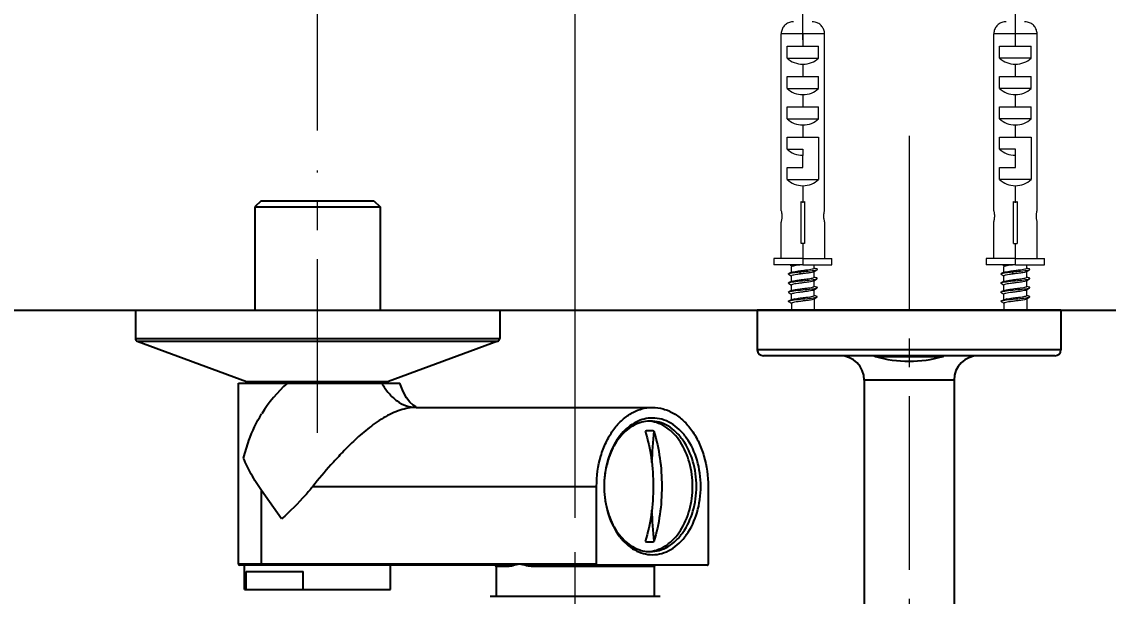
# Model space of a CAD drawing. Extents: x 0 to 3160, y 0 to 2315.
# Drawn here: x 784.8 to 963.7, y 2047.9 to 2142.5 of the extents above; entities that cross this region are included whole.
import ezdxf

# ---------------------------------------------------------------- set-up
doc = ezdxf.new("R2010")
doc.units = 0
doc.header["$LTSCALE"] = 3
doc.header["$MEASUREMENT"] = 0
doc.header["$PDMODE"] = 3
doc.header["$PDSIZE"] = -10
doc.linetypes.add('CENTER2', pattern=[28.575, 19.05, -3.175, 3.175, -3.175])
doc.layers.get('0').update_dxf_attribs({"linetype": 'CONTINUOUS'})
doc.layers.get('DEFPOINTS').update_dxf_attribs({"linetype": 'CONTINUOUS'})
doc.layers.add('1', color=7, linetype='CONTINUOUS', true_color=0xffffff)
doc.layers.add('Cneter', color=1, linetype='CENTER2', lineweight=13)
doc.layers.add('DEF_LAYER_ASSEM_MEMBER', color=7, linetype='CONTINUOUS')
doc.layers.add('MEMBER', color=7, linetype='CONTINUOUS')
doc.styles.add('Daelim Dimension', font='')
doc.styles.get('Daelim Dimension').set_extended_font_data('나눔고딕')
doc.dimstyles.new('DEFAULT', dxfattribs={"dimscale": 2, "dimtxt": 2, "dimasz": 2, "dimexe": 0, "dimexo": 2, "dimgap": 1, "dimtad": 1, "dimdec": 1, "dimzin": 9, "dimdsep": 46, "dimtxsty": 'Daelim Dimension', "dimcen": 0.5, "dimclrd": 252, "dimclre": 252, "dimclrt": 3, "dimadec": 1, "dimazin": 0, "dimtfac": 1, "dimtdec": 1, "dimtix": 1, "dimtmove": 0, "dimatfit": 3, "dimfxl": 1, "dimtolj": 1, "dimtzin": 1, "dimlwd": 9, "dimlwe": 9, "dimarcsym": 0})

# ---------------------------------------------------------------- blocks, each defined once
blk = doc.blocks.new('*D4')
at = {"color": 5, "lineweight": 9, "ltscale": 0.5, "transparency": 16777216}
for p, q in [((875.9, 2060.82), (875.9, 2185.75)), ((985.9, 2061.82), (985.9, 2185.75)), ((883.9, 2183.75), (977.9, 2183.75))]:
    blk.add_line(p, q, dxfattribs=at)
at = {"color": 5, "ltscale": 0.5, "transparency": 16777216}
for points in [[(883.9, 2185.08), (883.9, 2182.41), (875.9, 2183.75)], [(977.9, 2185.08), (977.9, 2182.41), (985.9, 2183.75)]]:
    blk.add_solid(points, dxfattribs=at)
at = {"layer": 'DEFPOINTS', "color": 0, "ltscale": 0.5, "transparency": 16777216}
for p in [(985.9, 2183.75), (985.9, 2057.82), (875.9, 2056.82)]:
    blk.add_point(p, dxfattribs=at)
at = {"color": 7, "ltscale": 0.5, "transparency": 16777216, "insert": (930.9, 2207.38), "char_height": 20, "attachment_point": 2, "style": 'Daelim Dimension'}
blk.add_mtext('\\A1;110', dxfattribs=at)
blk = doc.blocks.new('*D5')
at = {"color": 5, "lineweight": 9, "ltscale": 0.5, "transparency": 16777216}
for p, q in [((833.48, 2124.6), (833.48, 2221.25)), ((1028.33, 2124.6), (1028.33, 2221.25)), ((841.48, 2219.25), (1020.33, 2219.25))]:
    blk.add_line(p, q, dxfattribs=at)
at = {"color": 5, "ltscale": 0.5, "transparency": 16777216}
for points in [[(841.48, 2220.58), (841.48, 2217.92), (833.48, 2219.25)], [(1020.33, 2220.58), (1020.33, 2217.92), (1028.33, 2219.25)]]:
    blk.add_solid(points, dxfattribs=at)
at = {"layer": 'DEFPOINTS', "color": 0, "ltscale": 0.5, "transparency": 16777216}
for p in [(1028.33, 2219.25), (833.48, 2120.6), (1028.33, 2120.6)]:
    blk.add_point(p, dxfattribs=at)
at = {"color": 7, "ltscale": 0.5, "transparency": 16777216, "insert": (930.9, 2243.02), "char_height": 20, "attachment_point": 2, "style": 'Daelim Dimension'}
blk.add_mtext('\\A1;150~220', dxfattribs=at)
blk = doc.blocks.new('*D8')
at = {"color": 5, "lineweight": 9, "ltscale": 0.5, "transparency": 16777216}
for p, q in [((913.4, 2139.52), (913.4, 2152.09)), ((948.4, 2139.52), (948.4, 2152.09)), ((940.4, 2150.09), (921.4, 2150.09))]:
    blk.add_line(p, q, dxfattribs=at)
at = {"color": 5, "ltscale": 0.5, "transparency": 16777216}
for points in [[(921.4, 2151.42), (921.4, 2148.75), (913.4, 2150.09)], [(940.4, 2151.42), (940.4, 2148.75), (948.4, 2150.09)]]:
    blk.add_solid(points, dxfattribs=at)
at = {"layer": 'DEFPOINTS', "color": 0, "ltscale": 0.5, "transparency": 16777216}
for p in [(913.4, 2150.09), (913.4, 2135.52), (948.4, 2135.52)]:
    blk.add_point(p, dxfattribs=at)
at = {"color": 7, "ltscale": 0.5, "transparency": 16777216, "insert": (930.9, 2162.99), "char_height": 20, "attachment_point": 5, "style": 'Daelim Dimension'}
blk.add_mtext('\\A1;35', dxfattribs=at)
blk = doc.blocks.new('*D13')
at = {"color": 5, "lineweight": 9, "ltscale": 0.5, "transparency": 16777216}
for p, q in [((1062.33, 2095.02), (1259.61, 2095.02)), ((1257.61, 1484.05), (1257.61, 2087.02)), ((934.9, 1476.05), (1259.61, 1476.05))]:
    blk.add_line(p, q, dxfattribs=at)
at = {"color": 5, "ltscale": 0.5, "transparency": 16777216}
for points in [[(1256.28, 2087.02), (1258.94, 2087.02), (1257.61, 2095.02)], [(1256.28, 1484.05), (1258.94, 1484.05), (1257.61, 1476.05)]]:
    blk.add_solid(points, dxfattribs=at)
at = {"layer": 'DEFPOINTS', "color": 0, "ltscale": 0.5, "transparency": 16777216}
for p in [(1058.33, 2095.02), (1257.61, 2095.02), (930.9, 1476.05)]:
    blk.add_point(p, dxfattribs=at)
at = {"color": 7, "ltscale": 0.5, "transparency": 16777216, "insert": (1241.91, 1785.54), "char_height": 20, "attachment_point": 5, "rotation": 90, "style": 'Daelim Dimension'}
blk.add_mtext('\\A1;(619)', dxfattribs=at)

msp = doc.modelspace()

# ---------------------------------------------------------------- linework, layer by layer
at = {"ltscale": 0.5}
msp.add_line((526.75, 2095.02), (2006.59, 2095.02), dxfattribs=at)
at = {"layer": '1', "color": 7, "linetype": 'Continuous', "lineweight": 13}
for p, q in [((913.4, 2140.52), (909.84, 2140.52)), ((916.97, 2140.52), (913.4, 2140.52)), ((913.4, 2140.52), (913.4, 2138.52)), ((948.4, 2140.52), (944.84, 2140.52)), ((951.97, 2140.52), (948.4, 2140.52)), ((948.4, 2138.52), (948.4, 2140.52)), ((913.4, 2135.52), (913.4, 2133.52)), ((948.4, 2133.52), (948.4, 2135.52)), ((913.4, 2130.52), (913.4, 2128.52)), ((948.4, 2128.52), (948.4, 2130.52)), ((913.4, 2125.52), (913.4, 2123.52)), ((948.4, 2123.52), (948.4, 2125.52)), ((913.4, 2115.52), (913.4, 2112.83)), ((948.4, 2112.83), (948.4, 2115.52)), ((913.4, 2106.02), (913.4, 2103.52)), ((948.4, 2103.52), (948.4, 2106.02)), ((913.4, 2103.52), (913.4, 2102.52)), ((948.4, 2102.52), (948.4, 2103.52))]:
    msp.add_line(p, q, dxfattribs=at)
at = {"layer": '1', "color": 7, "linetype": 'Continuous', "lineweight": 18}
for p, q in [((909.84, 2111.39), (909.84, 2140.52)), ((916.97, 2111.39), (916.97, 2140.52)), ((944.84, 2111.39), (944.84, 2140.52)), ((951.97, 2111.39), (951.97, 2140.52)), ((910.81, 2138.52), (913.4, 2138.52)), ((910.81, 2136.52), (910.81, 2138.52)), ((913.4, 2138.52), (915.99, 2138.52)), ((915.99, 2136.52), (915.99, 2138.52)), ((945.81, 2138.52), (948.4, 2138.52)), ((945.81, 2136.52), (945.81, 2138.52)), ((948.4, 2138.52), (950.99, 2138.52)), ((950.99, 2136.52), (950.99, 2138.52)), ((910.81, 2136.52), (915.99, 2136.52)), ((950.99, 2136.52), (945.81, 2136.52)), ((910.81, 2133.52), (913.4, 2133.52)), ((910.81, 2131.52), (910.81, 2133.52)), ((913.4, 2133.52), (915.99, 2133.52)), ((915.99, 2131.52), (915.99, 2133.52)), ((945.81, 2133.52), (948.4, 2133.52)), ((945.81, 2131.52), (945.81, 2133.52)), ((948.4, 2133.52), (950.99, 2133.52)), ((950.99, 2131.52), (950.99, 2133.52)), ((910.81, 2131.52), (915.99, 2131.52)), ((950.99, 2131.52), (945.81, 2131.52)), ((910.81, 2128.52), (913.4, 2128.52)), ((910.81, 2126.52), (910.81, 2128.52)), ((913.4, 2128.52), (915.99, 2128.52)), ((915.99, 2126.52), (915.99, 2128.52)), ((945.81, 2128.52), (948.4, 2128.52)), ((945.81, 2126.52), (945.81, 2128.52)), ((948.4, 2128.52), (950.99, 2128.52)), ((950.99, 2126.52), (950.99, 2128.52)), ((910.81, 2126.52), (915.99, 2126.52)), ((950.99, 2126.52), (945.81, 2126.52)), ((910.81, 2123.52), (913.4, 2123.52)), ((910.81, 2121.52), (910.81, 2123.52)), ((913.4, 2123.52), (915.99, 2123.52)), ((915.99, 2123.52), (915.99, 2116.52)), ((945.81, 2123.52), (948.4, 2123.52)), ((945.81, 2121.52), (945.81, 2123.52)), ((948.4, 2123.52), (950.99, 2123.52)), ((950.99, 2123.52), (950.99, 2116.52)), ((910.81, 2121.52), (913.4, 2121.52)), ((913.4, 2121.52), (913.4, 2120.52)), ((913.4, 2118.52), (913.4, 2120.52)), ((948.4, 2121.52), (945.81, 2121.52)), ((948.4, 2120.52), (948.4, 2121.52)), ((948.4, 2118.52), (948.4, 2120.52)), ((910.81, 2118.52), (913.4, 2118.52)), ((910.81, 2116.52), (910.81, 2118.52)), ((945.81, 2118.52), (948.4, 2118.52)), ((945.81, 2116.52), (945.81, 2118.52)), ((910.81, 2116.52), (915.99, 2116.52)), ((950.99, 2116.52), (945.81, 2116.52)), ((913.1, 2106.02), (913.1, 2112.9)), ((913.7, 2112.9), (913.7, 2106.02)), ((948.1, 2106.02), (948.1, 2112.9)), ((948.7, 2112.9), (948.7, 2106.02)), ((909.8, 2109.53), (909.8, 2103.52)), ((917, 2103.52), (917, 2109.53)), ((944.8, 2109.53), (944.8, 2103.52)), ((952, 2103.52), (952, 2109.53)), ((913.7, 2106.02), (913.1, 2106.02)), ((948.1, 2106.02), (948.7, 2106.02)), ((908.6, 2103.52), (908.6, 2102.52)), ((913.4, 2103.52), (908.6, 2103.52)), ((913.4, 2102.52), (908.6, 2102.52)), ((913.4, 2103.52), (918.2, 2103.52)), ((913.4, 2102.52), (918.2, 2102.52)), ((915.29, 2101.96), (915.29, 2102.52)), ((918.2, 2102.52), (918.2, 2103.52)), ((943.6, 2103.52), (943.6, 2102.52)), ((948.4, 2103.52), (943.6, 2103.52)), ((948.4, 2102.52), (943.6, 2102.52)), ((948.4, 2103.52), (953.2, 2103.52)), ((948.4, 2102.52), (953.2, 2102.52)), ((950.29, 2101.96), (950.29, 2102.52)), ((953.2, 2102.52), (953.2, 2103.52)), ((911.52, 2102.27), (911.52, 2102.16)), ((911.52, 2101.25), (911.52, 2102.16)), ((911.52, 2099.74), (911.52, 2100.66)), ((915.29, 2100.46), (915.29, 2101.39)), ((946.52, 2102.27), (946.52, 2102.16)), ((946.52, 2101.25), (946.52, 2102.16)), ((946.52, 2099.74), (946.52, 2100.66)), ((950.29, 2100.46), (950.29, 2101.39)), ((911.52, 2098.24), (911.52, 2099.16)), ((915.29, 2098.96), (915.29, 2099.91)), ((946.52, 2098.24), (946.52, 2099.16)), ((950.29, 2098.96), (950.29, 2099.91)), ((911.52, 2096.71), (911.52, 2097.66)), ((915.29, 2097.46), (915.29, 2098.41)), ((946.52, 2096.71), (946.52, 2097.66)), ((950.29, 2097.46), (950.29, 2098.41)), ((911.52, 2096.16), (911.52, 2095.02)), ((915.29, 2096.91), (915.29, 2095.02)), ((946.52, 2096.16), (946.52, 2095.02)), ((950.29, 2096.91), (950.29, 2095.02))]:
    msp.add_line(p, q, dxfattribs=at)
for centre, start_param, end_param in [((913.4, 2138.8), 3.90924, 4.712389), ((913.4, 2138.8), 4.712389, 5.515538), ((948.4, 2138.8), 3.90924, 4.712389), ((948.4, 2138.8), 4.712389, 5.515538), ((913.4, 2133.8), 3.90924, 4.712389), ((913.4, 2133.8), 4.712389, 5.515538), ((948.4, 2133.8), 3.90924, 4.712389), ((948.4, 2133.8), 4.712389, 5.515538), ((913.4, 2128.8), 3.90924, 4.712389), ((913.4, 2128.8), 4.712389, 5.515538), ((948.4, 2128.8), 3.90924, 4.712389), ((948.4, 2128.8), 4.712389, 5.515538), ((913.4, 2123.8), 3.90924, 4.712389), ((948.4, 2123.8), 3.90924, 4.712389), ((913.4, 2118.8), 3.90924, 4.712389), ((913.4, 2118.8), 4.712389, 5.515538), ((948.4, 2118.8), 3.90924, 4.712389), ((948.4, 2118.8), 4.712389, 5.515538)]:
    msp.add_ellipse(centre, major_axis=(3.6, 0), ratio=0.909091, start_param=start_param, end_param=end_param, dxfattribs=at)
for points, knots in [([(911.88, 2142.52), (911.65, 2142.52), (911.41, 2142.48), (910.97, 2142.33), (910.76, 2142.21), (910.4, 2141.92), (910.24, 2141.75), (910.01, 2141.36), (909.93, 2141.15), (909.85, 2140.8), (909.84, 2140.66), (909.84, 2140.52)], [0, 0, 0, 0, 0.222179, 0.222179, 0.444896, 0.444896, 0.660359, 0.660359, 0.872339, 0.872339, 1, 1, 1, 1]), ([(916.97, 2140.52), (916.97, 2140.75), (916.93, 2140.97), (916.78, 2141.39), (916.67, 2141.59), (916.4, 2141.94), (916.22, 2142.09), (915.85, 2142.33), (915.63, 2142.42), (915.25, 2142.5), (915.09, 2142.52), (914.92, 2142.52)], [0, 0, 0, 0, 0.210475, 0.210475, 0.420919, 0.420919, 0.631855, 0.631855, 0.844512, 0.844512, 1, 1, 1, 1]), ([(946.88, 2142.52), (946.65, 2142.52), (946.41, 2142.48), (945.97, 2142.33), (945.76, 2142.21), (945.4, 2141.92), (945.24, 2141.75), (945.01, 2141.36), (944.93, 2141.15), (944.85, 2140.8), (944.84, 2140.66), (944.84, 2140.52)], [0, 0, 0, 0, 0.222179, 0.222179, 0.444896, 0.444896, 0.660359, 0.660359, 0.872339, 0.872339, 1, 1, 1, 1]), ([(951.97, 2140.52), (951.97, 2140.75), (951.93, 2140.97), (951.78, 2141.39), (951.67, 2141.59), (951.4, 2141.94), (951.22, 2142.09), (950.85, 2142.33), (950.63, 2142.42), (950.25, 2142.5), (950.09, 2142.52), (949.92, 2142.52)], [0, 0, 0, 0, 0.210475, 0.210475, 0.420919, 0.420919, 0.631855, 0.631855, 0.844512, 0.844512, 1, 1, 1, 1]), ([(909.84, 2111.39), (909.85, 2111.33), (909.87, 2111.26), (909.9, 2111.09), (909.92, 2110.99), (909.94, 2110.78), (909.94, 2110.66), (909.95, 2110.44), (909.94, 2110.33), (909.92, 2110.13), (909.91, 2110.03), (909.88, 2109.85), (909.86, 2109.77), (909.83, 2109.64), (909.82, 2109.59), (909.81, 2109.54), (909.8, 2109.52), (909.8, 2109.52)], [0, 0, 0, 0, 0.130372, 0.130372, 0.260778, 0.260778, 0.390104, 0.390104, 0.5147, 0.5147, 0.638474, 0.638474, 0.766412, 0.766412, 0.897176, 0.897176, 1, 1, 1, 1]), ([(917, 2109.52), (917, 2109.52), (917, 2109.52), (917, 2109.53), (916.99, 2109.56), (916.97, 2109.64), (916.96, 2109.7), (916.93, 2109.84), (916.91, 2109.93), (916.88, 2110.13), (916.87, 2110.24), (916.86, 2110.46), (916.86, 2110.57), (916.87, 2110.79), (916.88, 2110.89), (916.91, 2111.08), (916.92, 2111.17), (916.95, 2111.3), (916.96, 2111.35), (916.97, 2111.39)], [0, 0, 0, 0, 0.025111, 0.025111, 0.149041, 0.149041, 0.273737, 0.273737, 0.402646, 0.402646, 0.533133, 0.533133, 0.659652, 0.659652, 0.782891, 0.782891, 0.908576, 0.908576, 1, 1, 1, 1]), ([(944.84, 2111.39), (944.85, 2111.33), (944.87, 2111.26), (944.9, 2111.09), (944.92, 2110.99), (944.94, 2110.78), (944.94, 2110.66), (944.95, 2110.44), (944.94, 2110.33), (944.92, 2110.13), (944.91, 2110.03), (944.88, 2109.85), (944.86, 2109.77), (944.83, 2109.64), (944.82, 2109.59), (944.81, 2109.54), (944.8, 2109.52), (944.8, 2109.52)], [0, 0, 0, 0, 0.130372, 0.130372, 0.260778, 0.260778, 0.390104, 0.390104, 0.5147, 0.5147, 0.638474, 0.638474, 0.766412, 0.766412, 0.897176, 0.897176, 1, 1, 1, 1]), ([(952, 2109.52), (952, 2109.52), (952, 2109.52), (952, 2109.53), (951.99, 2109.56), (951.97, 2109.64), (951.96, 2109.7), (951.93, 2109.84), (951.91, 2109.93), (951.88, 2110.13), (951.87, 2110.24), (951.86, 2110.46), (951.86, 2110.57), (951.87, 2110.79), (951.88, 2110.89), (951.91, 2111.08), (951.92, 2111.17), (951.95, 2111.3), (951.96, 2111.35), (951.97, 2111.39)], [0, 0, 0, 0, 0.025111, 0.025111, 0.149041, 0.149041, 0.273737, 0.273737, 0.402646, 0.402646, 0.533133, 0.533133, 0.659652, 0.659652, 0.782891, 0.782891, 0.908576, 0.908576, 1, 1, 1, 1]), ([(911.85, 2102.3), (911.72, 2102.32), (911.53, 2102.34), (911.38, 2102.37), (911.33, 2102.38)], [0, 0, 0, 0, 0.663259, 1, 1, 1, 1]), ([(913.41, 2102.53), (913.32, 2102.52), (913.24, 2102.51), (912.95, 2102.47), (912.74, 2102.45), (912.36, 2102.39), (912.18, 2102.37), (911.89, 2102.31), (911.77, 2102.29), (911.59, 2102.23), (911.54, 2102.2), (911.52, 2102.17), (911.52, 2102.16), (911.52, 2102.16)], [0, 0, 0, 0, 0.083074, 0.083074, 0.299494, 0.299494, 0.51592, 0.51592, 0.732355, 0.732355, 0.948771, 0.948771, 1, 1, 1, 1]), ([(946.85, 2102.3), (946.72, 2102.32), (946.53, 2102.34), (946.38, 2102.37), (946.33, 2102.38)], [0, 0, 0, 0, 0.663259, 1, 1, 1, 1]), ([(948.41, 2102.53), (948.32, 2102.52), (948.24, 2102.51), (947.95, 2102.47), (947.74, 2102.45), (947.36, 2102.39), (947.18, 2102.37), (946.89, 2102.31), (946.77, 2102.29), (946.59, 2102.23), (946.54, 2102.2), (946.52, 2102.17), (946.52, 2102.16), (946.52, 2102.16)], [0, 0, 0, 0, 0.083074, 0.083074, 0.299494, 0.299494, 0.51592, 0.51592, 0.732355, 0.732355, 0.948771, 0.948771, 1, 1, 1, 1]), ([(911.06, 2100.95), (910.98, 2100.99), (911, 2101.08), (911.7, 2101.2), (912.5, 2101.29), (912.85, 2101.32)], [0, 0, 0, 0, 0.297374, 0.71404, 1, 1, 1, 1]), ([(911.52, 2101.21), (911.52, 2101.24), (911.55, 2101.26), (911.69, 2101.32), (911.8, 2101.34), (912.07, 2101.4), (912.23, 2101.43), (912.58, 2101.48), (912.77, 2101.5), (912.97, 2101.53)], [0, 0, 0, 0, 0.254545, 0.254545, 0.509066, 0.509066, 0.763547, 0.763547, 1, 1, 1, 1]), ([(912.97, 2100.98), (912.76, 2100.95), (912.56, 2100.92), (912.2, 2100.87), (912.04, 2100.84), (911.78, 2100.79), (911.68, 2100.76), (911.55, 2100.71), (911.52, 2100.68), (911.52, 2100.66)], [0, 0, 0, 0, 0.254461, 0.254461, 0.508979, 0.508979, 0.763453, 0.763453, 1, 1, 1, 1]), ([(912.85, 2101.32), (913.19, 2101.36), (914.08, 2101.45), (915.34, 2101.58), (915.97, 2101.74), (915.68, 2101.85), (915.31, 2101.91), (915.24, 2101.92)], [0, 0, 0, 0, 0.17613, 0.432766, 0.689401, 0.946037, 1, 1, 1, 1]), ([(912.97, 2101.53), (913.17, 2101.55), (913.39, 2101.58), (913.81, 2101.64), (914.03, 2101.66), (914.41, 2101.72), (914.59, 2101.74), (914.89, 2101.8), (915.02, 2101.83), (915.2, 2101.88), (915.26, 2101.91), (915.29, 2101.94), (915.29, 2101.95), (915.29, 2101.96)], [0, 0, 0, 0, 0.188476, 0.188476, 0.376983, 0.376983, 0.565472, 0.565472, 0.753985, 0.753985, 0.942472, 0.942472, 1, 1, 1, 1]), ([(915.29, 2101.41), (915.29, 2101.38), (915.25, 2101.35), (915.11, 2101.3), (915.01, 2101.27), (914.74, 2101.22), (914.57, 2101.19), (914.21, 2101.14), (914.01, 2101.11), (913.59, 2101.06), (913.37, 2101.03), (913.09, 2100.99), (913.03, 2100.99), (912.97, 2100.98)], [0, 0, 0, 0, 0.188465, 0.188465, 0.376939, 0.376939, 0.565465, 0.565465, 0.75393, 0.75393, 0.942462, 0.942462, 1, 1, 1, 1]), ([(946.06, 2100.95), (945.98, 2100.99), (946, 2101.08), (946.7, 2101.2), (947.5, 2101.29), (947.85, 2101.32)], [0, 0, 0, 0, 0.297374, 0.71404, 1, 1, 1, 1]), ([(946.52, 2101.21), (946.52, 2101.24), (946.55, 2101.26), (946.69, 2101.32), (946.8, 2101.34), (947.07, 2101.4), (947.23, 2101.43), (947.58, 2101.48), (947.77, 2101.5), (947.97, 2101.53)], [0, 0, 0, 0, 0.254545, 0.254545, 0.509066, 0.509066, 0.763547, 0.763547, 1, 1, 1, 1]), ([(947.97, 2100.98), (947.76, 2100.95), (947.56, 2100.92), (947.2, 2100.87), (947.04, 2100.84), (946.78, 2100.79), (946.68, 2100.76), (946.55, 2100.71), (946.52, 2100.68), (946.52, 2100.66)], [0, 0, 0, 0, 0.254461, 0.254461, 0.508979, 0.508979, 0.763453, 0.763453, 1, 1, 1, 1]), ([(947.85, 2101.32), (948.19, 2101.36), (949.08, 2101.45), (950.34, 2101.58), (950.97, 2101.74), (950.68, 2101.85), (950.31, 2101.91), (950.24, 2101.92)], [0, 0, 0, 0, 0.17613, 0.432766, 0.689401, 0.946037, 1, 1, 1, 1]), ([(947.97, 2101.53), (948.17, 2101.55), (948.39, 2101.58), (948.81, 2101.64), (949.03, 2101.66), (949.41, 2101.72), (949.59, 2101.74), (949.89, 2101.8), (950.02, 2101.83), (950.2, 2101.88), (950.26, 2101.91), (950.29, 2101.94), (950.29, 2101.95), (950.29, 2101.96)], [0, 0, 0, 0, 0.188476, 0.188476, 0.376983, 0.376983, 0.565472, 0.565472, 0.753985, 0.753985, 0.942472, 0.942472, 1, 1, 1, 1]), ([(950.29, 2101.41), (950.29, 2101.38), (950.25, 2101.35), (950.11, 2101.3), (950.01, 2101.27), (949.74, 2101.22), (949.57, 2101.19), (949.21, 2101.14), (949.01, 2101.11), (948.59, 2101.06), (948.37, 2101.03), (948.09, 2100.99), (948.03, 2100.99), (947.97, 2100.98)], [0, 0, 0, 0, 0.188465, 0.188465, 0.376939, 0.376939, 0.565465, 0.565465, 0.75393, 0.75393, 0.942462, 0.942462, 1, 1, 1, 1]), ([(911.08, 2097.95), (911.04, 2097.96), (910.94, 2098.03), (911.27, 2098.15), (912.56, 2098.3), (914.19, 2098.45), (915.5, 2098.61), (915.97, 2098.76), (915.61, 2098.86), (915.29, 2098.91)], [0, 0, 0, 0, 0.048435, 0.207029, 0.365624, 0.524218, 0.682812, 0.841406, 1, 1, 1, 1]), ([(911.08, 2099.45), (911.01, 2099.47), (910.95, 2099.55), (911.51, 2099.68), (912.93, 2099.84), (914.54, 2099.99), (915.7, 2100.14), (915.92, 2100.29), (915.51, 2100.38), (915.25, 2100.42)], [0, 0, 0, 0, 0.084858, 0.242521, 0.400184, 0.557846, 0.715509, 0.873171, 1, 1, 1, 1]), ([(915.26, 2099.86), (915.24, 2099.85), (915.22, 2099.84), (915.11, 2099.8), (915.01, 2099.77), (914.74, 2099.72), (914.57, 2099.69), (914.21, 2099.64), (914.01, 2099.61), (913.59, 2099.56), (913.37, 2099.53), (912.95, 2099.47), (912.74, 2099.45), (912.36, 2099.39), (912.18, 2099.37), (911.89, 2099.31), (911.77, 2099.29), (911.59, 2099.23), (911.54, 2099.2), (911.52, 2099.17), (911.52, 2099.16), (911.52, 2099.16)], [0, 0, 0, 0, 0.053038, 0.053038, 0.168012, 0.168012, 0.282979, 0.282979, 0.397961, 0.397961, 0.512923, 0.512923, 0.627913, 0.627913, 0.742871, 0.742871, 0.857865, 0.857865, 0.97282, 0.97282, 1, 1, 1, 1]), ([(911.62, 2099.79), (911.7, 2099.82), (911.8, 2099.84), (912.07, 2099.9), (912.23, 2099.93), (912.6, 2099.98), (912.8, 2100.01), (913.22, 2100.06), (913.44, 2100.09), (913.86, 2100.14), (914.07, 2100.17), (914.45, 2100.22), (914.62, 2100.25), (914.92, 2100.3), (915.04, 2100.33), (915.21, 2100.39), (915.27, 2100.41), (915.29, 2100.45), (915.29, 2100.45), (915.29, 2100.46)], [0, 0, 0, 0, 0.120744, 0.120744, 0.242263, 0.242263, 0.363765, 0.363765, 0.485287, 0.485287, 0.606786, 0.606786, 0.728309, 0.728309, 0.849807, 0.849807, 0.971328, 0.971328, 1, 1, 1, 1]), ([(911.63, 2098.29), (911.7, 2098.32), (911.8, 2098.34), (912.07, 2098.4), (912.23, 2098.43), (912.6, 2098.48), (912.8, 2098.51), (913.22, 2098.56), (913.44, 2098.59), (913.86, 2098.64), (914.07, 2098.67), (914.45, 2098.72), (914.62, 2098.75), (914.92, 2098.8), (915.04, 2098.83), (915.21, 2098.89), (915.27, 2098.91), (915.29, 2098.95), (915.29, 2098.95), (915.29, 2098.96)], [0, 0, 0, 0, 0.120213, 0.120213, 0.241801, 0.241801, 0.363371, 0.363371, 0.484956, 0.484956, 0.606529, 0.606529, 0.728111, 0.728111, 0.849689, 0.849689, 0.971267, 0.971267, 1, 1, 1, 1]), ([(946.08, 2097.95), (946.04, 2097.96), (945.94, 2098.03), (946.27, 2098.15), (947.56, 2098.3), (949.19, 2098.45), (950.5, 2098.61), (950.97, 2098.76), (950.61, 2098.86), (950.29, 2098.91)], [0, 0, 0, 0, 0.048435, 0.207029, 0.365624, 0.524218, 0.682812, 0.841406, 1, 1, 1, 1]), ([(946.08, 2099.45), (946.01, 2099.47), (945.95, 2099.55), (946.51, 2099.68), (947.93, 2099.84), (949.54, 2099.99), (950.7, 2100.14), (950.92, 2100.29), (950.51, 2100.38), (950.25, 2100.42)], [0, 0, 0, 0, 0.084858, 0.242521, 0.400184, 0.557846, 0.715509, 0.873171, 1, 1, 1, 1]), ([(950.26, 2099.86), (950.24, 2099.85), (950.22, 2099.84), (950.11, 2099.8), (950.01, 2099.77), (949.74, 2099.72), (949.57, 2099.69), (949.21, 2099.64), (949.01, 2099.61), (948.59, 2099.56), (948.37, 2099.53), (947.95, 2099.47), (947.74, 2099.45), (947.36, 2099.39), (947.18, 2099.37), (946.89, 2099.31), (946.77, 2099.29), (946.59, 2099.23), (946.54, 2099.2), (946.52, 2099.17), (946.52, 2099.16), (946.52, 2099.16)], [0, 0, 0, 0, 0.053038, 0.053038, 0.168012, 0.168012, 0.282979, 0.282979, 0.397961, 0.397961, 0.512923, 0.512923, 0.627913, 0.627913, 0.742871, 0.742871, 0.857865, 0.857865, 0.97282, 0.97282, 1, 1, 1, 1]), ([(946.62, 2099.79), (946.7, 2099.82), (946.8, 2099.84), (947.07, 2099.9), (947.23, 2099.93), (947.6, 2099.98), (947.8, 2100.01), (948.22, 2100.06), (948.44, 2100.09), (948.86, 2100.14), (949.07, 2100.17), (949.45, 2100.22), (949.62, 2100.25), (949.92, 2100.3), (950.04, 2100.33), (950.21, 2100.39), (950.27, 2100.41), (950.29, 2100.45), (950.29, 2100.45), (950.29, 2100.46)], [0, 0, 0, 0, 0.120744, 0.120744, 0.242263, 0.242263, 0.363765, 0.363765, 0.485287, 0.485287, 0.606786, 0.606786, 0.728309, 0.728309, 0.849807, 0.849807, 0.971328, 0.971328, 1, 1, 1, 1]), ([(946.63, 2098.29), (946.7, 2098.32), (946.8, 2098.34), (947.07, 2098.4), (947.23, 2098.43), (947.6, 2098.48), (947.8, 2098.51), (948.22, 2098.56), (948.44, 2098.59), (948.86, 2098.64), (949.07, 2098.67), (949.45, 2098.72), (949.62, 2098.75), (949.92, 2098.8), (950.04, 2098.83), (950.21, 2098.89), (950.27, 2098.91), (950.29, 2098.95), (950.29, 2098.95), (950.29, 2098.96)], [0, 0, 0, 0, 0.120213, 0.120213, 0.241801, 0.241801, 0.363371, 0.363371, 0.484956, 0.484956, 0.606529, 0.606529, 0.728111, 0.728111, 0.849689, 0.849689, 0.971267, 0.971267, 1, 1, 1, 1]), ([(911, 2096.5), (911.01, 2096.54), (911.2, 2096.63), (912.2, 2096.76), (913.81, 2096.92), (915.25, 2097.07), (915.95, 2097.22), (915.72, 2097.34), (915.38, 2097.4), (915.32, 2097.41)], [0, 0, 0, 0, 0.116681, 0.286695, 0.456709, 0.626723, 0.796737, 0.966751, 1, 1, 1, 1]), ([(915.26, 2098.36), (915.24, 2098.35), (915.22, 2098.34), (915.11, 2098.3), (915.01, 2098.27), (914.74, 2098.22), (914.57, 2098.19), (914.21, 2098.14), (914.01, 2098.11), (913.59, 2098.06), (913.37, 2098.03), (912.95, 2097.97), (912.74, 2097.95), (912.36, 2097.89), (912.18, 2097.87), (911.89, 2097.81), (911.77, 2097.79), (911.59, 2097.73), (911.54, 2097.7), (911.52, 2097.67), (911.52, 2097.66), (911.52, 2097.66)], [0, 0, 0, 0, 0.052746, 0.052746, 0.167734, 0.167734, 0.282758, 0.282758, 0.397747, 0.397747, 0.512765, 0.512765, 0.627759, 0.627759, 0.742772, 0.742772, 0.857771, 0.857771, 0.972778, 0.972778, 1, 1, 1, 1]), ([(911.52, 2096.71), (911.52, 2096.74), (911.55, 2096.76), (911.69, 2096.82), (911.8, 2096.84), (912.07, 2096.9), (912.23, 2096.93), (912.6, 2096.98), (912.8, 2097.01), (913.22, 2097.06), (913.44, 2097.09), (913.86, 2097.14), (914.07, 2097.17), (914.45, 2097.22), (914.62, 2097.25), (914.92, 2097.3), (915.04, 2097.33), (915.21, 2097.39), (915.27, 2097.41), (915.29, 2097.45), (915.29, 2097.45), (915.29, 2097.46)], [0, 0, 0, 0, 0.108259, 0.108259, 0.216535, 0.216535, 0.324802, 0.324802, 0.433082, 0.433082, 0.541347, 0.541347, 0.649629, 0.649629, 0.757892, 0.757892, 0.866175, 0.866175, 0.974436, 0.974436, 1, 1, 1, 1]), ([(946, 2096.5), (946.01, 2096.54), (946.2, 2096.63), (947.2, 2096.76), (948.81, 2096.92), (950.25, 2097.07), (950.95, 2097.22), (950.72, 2097.34), (950.38, 2097.4), (950.32, 2097.41)], [0, 0, 0, 0, 0.116681, 0.286695, 0.456709, 0.626723, 0.796737, 0.966751, 1, 1, 1, 1]), ([(950.26, 2098.36), (950.24, 2098.35), (950.22, 2098.34), (950.11, 2098.3), (950.01, 2098.27), (949.74, 2098.22), (949.57, 2098.19), (949.21, 2098.14), (949.01, 2098.11), (948.59, 2098.06), (948.37, 2098.03), (947.95, 2097.97), (947.74, 2097.95), (947.36, 2097.89), (947.18, 2097.87), (946.89, 2097.81), (946.77, 2097.79), (946.59, 2097.73), (946.54, 2097.7), (946.52, 2097.67), (946.52, 2097.66), (946.52, 2097.66)], [0, 0, 0, 0, 0.052746, 0.052746, 0.167734, 0.167734, 0.282758, 0.282758, 0.397747, 0.397747, 0.512765, 0.512765, 0.627759, 0.627759, 0.742772, 0.742772, 0.857771, 0.857771, 0.972778, 0.972778, 1, 1, 1, 1]), ([(946.52, 2096.71), (946.52, 2096.74), (946.55, 2096.76), (946.69, 2096.82), (946.8, 2096.84), (947.07, 2096.9), (947.23, 2096.93), (947.6, 2096.98), (947.8, 2097.01), (948.22, 2097.06), (948.44, 2097.09), (948.86, 2097.14), (949.07, 2097.17), (949.45, 2097.22), (949.62, 2097.25), (949.92, 2097.3), (950.04, 2097.33), (950.21, 2097.39), (950.27, 2097.41), (950.29, 2097.45), (950.29, 2097.45), (950.29, 2097.46)], [0, 0, 0, 0, 0.108259, 0.108259, 0.216535, 0.216535, 0.324802, 0.324802, 0.433082, 0.433082, 0.541347, 0.541347, 0.649629, 0.649629, 0.757892, 0.757892, 0.866175, 0.866175, 0.974436, 0.974436, 1, 1, 1, 1]), ([(915.26, 2096.86), (915.24, 2096.85), (915.22, 2096.84), (915.11, 2096.8), (915.01, 2096.77), (914.74, 2096.72), (914.57, 2096.69), (914.21, 2096.64), (914.01, 2096.61), (913.59, 2096.56), (913.37, 2096.53), (912.95, 2096.48), (912.74, 2096.45), (912.36, 2096.39), (912.18, 2096.37), (911.89, 2096.31), (911.77, 2096.28), (911.59, 2096.23), (911.54, 2096.2), (911.52, 2096.17), (911.52, 2096.16), (911.52, 2096.16)], [0, 0, 0, 0, 0.05122, 0.05122, 0.16641, 0.16641, 0.281616, 0.281616, 0.396801, 0.396801, 0.512015, 0.512015, 0.627197, 0.627197, 0.742414, 0.742414, 0.857591, 0.857591, 0.972809, 0.972809, 1, 1, 1, 1]), ([(950.26, 2096.86), (950.24, 2096.85), (950.22, 2096.84), (950.11, 2096.8), (950.01, 2096.77), (949.74, 2096.72), (949.57, 2096.69), (949.21, 2096.64), (949.01, 2096.61), (948.59, 2096.56), (948.37, 2096.53), (947.95, 2096.48), (947.74, 2096.45), (947.36, 2096.39), (947.18, 2096.37), (946.89, 2096.31), (946.77, 2096.28), (946.59, 2096.23), (946.54, 2096.2), (946.52, 2096.17), (946.52, 2096.16), (946.52, 2096.16)], [0, 0, 0, 0, 0.05122, 0.05122, 0.16641, 0.16641, 0.281616, 0.281616, 0.396801, 0.396801, 0.512015, 0.512015, 0.627197, 0.627197, 0.742414, 0.742414, 0.857591, 0.857591, 0.972809, 0.972809, 1, 1, 1, 1])]:
    msp.add_open_spline(points, degree=3, knots=knots, dxfattribs=at)
for points, degree in [([(913.1, 2112.9), (913.15, 2112.88), (913.26, 2112.84), (913.35, 2112.83), (913.4, 2112.83)], 3), ([(913.4, 2112.83), (913.45, 2112.83), (913.55, 2112.84), (913.65, 2112.88), (913.7, 2112.9)], 3), ([(948.1, 2112.9), (948.15, 2112.88), (948.26, 2112.84), (948.35, 2112.83), (948.4, 2112.83)], 3), ([(948.4, 2112.83), (948.45, 2112.83), (948.55, 2112.84), (948.65, 2112.88), (948.7, 2112.9)], 3), ([(911.03, 2100.97), (911.27, 2100.8), (911.52, 2100.64)], 2), ([(911.59, 2101.28), (911.33, 2101.17), (911.07, 2101.06)], 2), ([(912.97, 2101.53), (912.93, 2101.46), (912.89, 2101.39), (912.85, 2101.32)], 3), ([(912.85, 2101.32), (912.89, 2101.21), (912.93, 2101.09), (912.97, 2100.98)], 3), ([(915.26, 2101.37), (915.53, 2101.55), (915.79, 2101.73)], 2), ([(946.03, 2100.97), (946.27, 2100.8), (946.52, 2100.64)], 2), ([(946.59, 2101.28), (946.33, 2101.17), (946.07, 2101.06)], 2), ([(947.97, 2101.53), (947.93, 2101.46), (947.89, 2101.39), (947.85, 2101.32)], 3), ([(947.85, 2101.32), (947.89, 2101.21), (947.93, 2101.09), (947.97, 2100.98)], 3), ([(950.26, 2101.37), (950.53, 2101.55), (950.79, 2101.73)], 2), ([(911.03, 2099.47), (911.27, 2099.3), (911.52, 2099.14)], 2), ([(911.63, 2099.79), (911.36, 2099.68), (911.09, 2099.57)], 2), ([(915.25, 2099.86), (915.52, 2100.04), (915.78, 2100.22)], 2), ([(946.03, 2099.47), (946.27, 2099.3), (946.52, 2099.14)], 2), ([(946.63, 2099.79), (946.36, 2099.68), (946.09, 2099.57)], 2), ([(950.25, 2099.86), (950.52, 2100.04), (950.78, 2100.22)], 2), ([(911.02, 2097.97), (911.27, 2097.8), (911.52, 2097.64)], 2), ([(911.64, 2098.3), (911.37, 2098.18), (911.1, 2098.07)], 2), ([(915.25, 2098.36), (915.52, 2098.54), (915.78, 2098.72)], 2), ([(915.25, 2096.86), (915.52, 2097.04), (915.78, 2097.22)], 2), ([(946.02, 2097.97), (946.27, 2097.8), (946.52, 2097.64)], 2), ([(946.64, 2098.3), (946.37, 2098.18), (946.1, 2098.07)], 2), ([(950.25, 2098.36), (950.52, 2098.54), (950.78, 2098.72)], 2), ([(950.25, 2096.86), (950.52, 2097.04), (950.78, 2097.22)], 2), ([(911.52, 2096.71), (911.34, 2096.64), (911.17, 2096.57), (911, 2096.5)], 3), ([(911, 2096.5), (911.17, 2096.39), (911.34, 2096.27), (911.52, 2096.16)], 3), ([(912.03, 2096.89), (911.83, 2096.78), (911.61, 2096.68)], 2), ([(946.52, 2096.71), (946.34, 2096.64), (946.17, 2096.57), (946, 2096.5)], 3), ([(946, 2096.5), (946.17, 2096.39), (946.34, 2096.27), (946.52, 2096.16)], 3), ([(947.03, 2096.89), (946.83, 2096.78), (946.61, 2096.68)], 2)]:
    msp.add_open_spline(points, degree=degree, dxfattribs=at)
at = {"layer": 'Cneter', "lineweight": 5, "ltscale": 0.5}
for p, q in [((930.9, 2123.72), (930.9, 2010.37)), ((833.48, 2074.86), (833.48, 2118.02)), ((875.9, 2026.62), (875.9, 2056.82))]:
    msp.add_line(p, q, dxfattribs=at)
at = {"layer": 'DEF_LAYER_ASSEM_MEMBER', "color": 7, "linetype": 'Continuous'}
for p, q in [((824.18, 2113.02), (823.18, 2112.02)), ((823.18, 2112.02), (823.18, 2095.02)), ((823.18, 2112.02), (843.78, 2112.02)), ((824.18, 2113.02), (842.78, 2113.02)), ((842.78, 2113.02), (843.78, 2112.02)), ((843.78, 2112.02), (843.78, 2095.02)), ((803.48, 2095.02), (803.48, 2090.37)), ((803.48, 2095.02), (863.48, 2095.02)), ((863.48, 2095.02), (863.48, 2090.37)), ((905.9, 2095.02), (905.9, 2088.52)), ((955.9, 2095.02), (905.9, 2095.02)), ((955.9, 2095.02), (955.9, 2088.52)), ((803.8, 2089.9), (821.8, 2083.27)), ((863.15, 2089.9), (845.15, 2083.27)), ((954.9, 2087.52), (906.9, 2087.52)), ((820.48, 2053.22), (820.48, 2083.02)), ((820.48, 2083.02), (847.01, 2083.02)), ((821.8, 2083.27), (821.98, 2083.24)), ((844.93, 2083.24), (822.02, 2083.24)), ((823.18, 2083.24), (823.18, 2083.02)), ((843.78, 2083.24), (843.78, 2083.02)), ((845.15, 2083.27), (844.98, 2083.24)), ((923.5, 2083.52), (923.5, 2038.02)), ((938.3, 2083.52), (938.3, 2038.02)), ((849.85, 2079.02), (849.67, 2079.09)), ((849.74, 2079.02), (888.63, 2079.02)), ((879.44, 2053.22), (879.44, 2066.02)), ((897.82, 2066.02), (897.82, 2053.22)), ((864.57, 2053.02), (820.68, 2053.02)), ((821.48, 2049.02), (821.48, 2053.02)), ((845.48, 2049.02), (845.48, 2053.02)), ((862.9, 2052.82), (862.9, 2047.92)), ((897.68, 2053.02), (869.13, 2053.02)), ((888.9, 2052.82), (888.9, 2047.92)), ((821.72, 2049.02), (821.72, 2052.02)), ((821.72, 2052.02), (831.1, 2052.02)), ((831.1, 2049.02), (831.1, 2052.02)), ((821.48, 2049.02), (845.48, 2049.02))]:
    msp.add_line(p, q, dxfattribs=at)
at = {"layer": 'DEF_LAYER_ASSEM_MEMBER', "color": 9, "linetype": 'Continuous'}
for p, q in [((803.48, 2090.37), (863.48, 2090.37)), ((803.8, 2089.9), (863.15, 2089.9)), ((955.9, 2088.52), (905.9, 2088.52)), ((925.36, 2087.41), (936.44, 2087.41)), ((821.8, 2083.27), (845.15, 2083.27)), ((938.3, 2083.52), (923.5, 2083.52)), ((824.28, 2053.22), (824.28, 2065.32)), ((827.57, 2060.67), (824.28, 2065.32)), ((832.72, 2066.02), (879.44, 2066.02)), ((879.44, 2053.22), (820.48, 2053.22)), ((864.74, 2052.82), (862.9, 2052.82)), ((888.9, 2052.82), (869.24, 2052.82))]:
    msp.add_line(p, q, dxfattribs=at)
at = {"layer": 'DEF_LAYER_ASSEM_MEMBER', "color": 7, "linetype": 'Continuous'}
msp.add_lwpolyline([(849.67, 2079.09), (849.24, 2079.37), (848.69, 2079.88), (848.13, 2080.62), (847.56, 2081.62), (847.01, 2083.02)], dxfattribs=at)
for centre, radius, start, end in [((803.98, 2090.37), 0.5, 180, 249.7751), ((862.98, 2090.37), 0.5, 290.2249, 0), ((906.9, 2088.52), 1, 180, 270), ((954.9, 2088.52), 1, 270, 0), ((919.5, 2083.52), 4, 0, 90), ((925.5, 2087.89), 0.5, 229.1617, 253.7425), ((930.9, 2106.41), 19.79, 253.7425, 286.2575), ((936.3, 2087.89), 0.5, 286.2575, 311.8462), ((942.3, 2083.52), 4, 90, 180), ((887.64, 2071.37), 5.4, 83.3759, 87.0592), ((888.18, 2068.9), 6.26, 90.0328, 96.5547), ((888.17, 2069.13), 6.04, 83.3265, 90.0086), ((979.06, 2066.05), 90.64, 174.2506, 177.5419), ((896.46, 2066.03), 15.79, 172.9116, 180.0142), ((896.17, 2066.06), 15.5, 172.3527, 172.9014), ((896.56, 2066.02), 15.88, 180.0004, 182.976), ((978.85, 2065.99), 90.43, 182.4542, 185.7532), ((888.17, 2063.1), 6.22, 263.4231, 269.9894), ((888.17, 2062.92), 6.04, 269.9914, 276.6735), ((887.64, 2060.68), 5.4, 272.9408, 276.6241), ((820.68, 2053.22), 0.2, 180, 270), ((862.7, 2052.82), 0.2, 0, 90), ((889.1, 2052.82), 0.2, 90, 180)]:
    msp.add_arc(centre, radius, start, end, dxfattribs=at)
at = {"layer": 'DEF_LAYER_ASSEM_MEMBER', "color": 9, "linetype": 'Continuous'}
msp.add_arc((843.67, 2066.1), 22.72, 131.8497, 148.5378, dxfattribs=at)
for points, start_tangent, end_tangent in [([(844.08, 2083.02), (845.21, 2081.35), (846.58, 2080.08), (848.11, 2079.29), (849.74, 2079.02)], (0.469106, -0.883142), (1, -0.000431)), ([(821.31, 2070.67), (822.18, 2073.57), (824.28, 2077.96)], (0.232858, 0.972511), (0.522189, 0.85283)), ([(849.74, 2079.02), (847.1, 2078.56), (845.72, 2078.01), (844.34, 2077.28), (841.71, 2075.45), (839.39, 2073.42), (837.4, 2071.42), (835.68, 2069.54), (832.72, 2066.02)], (-1, -0.000009), (-0.632965, -0.77418)), ([(824.28, 2065.32), (822.57, 2068.02), (821.31, 2070.67)], (-0.576516, 0.817086), (-0.361368, 0.932423)), ([(832.72, 2066.02), (831.49, 2064.58), (827.57, 2060.67)], (-0.63223, -0.774781), (-0.752961, -0.658066)), ([(824.43, 2053.02), (824.37, 2053.04), (824.33, 2053.08), (824.3, 2053.15), (824.28, 2053.22)], (-1, 0), (0, 1)), ([(866.71, 2053.22), (865.61, 2053.09), (865.08, 2053.04), (864.57, 2053.02)], (-0.992508, -0.122179), (-1, 0.00001)), ([(864.57, 2053.02), (864.69, 2052.96), (864.74, 2052.82)], (1, 0), (0, -1)), ([(866.71, 2053.22), (865.65, 2052.96), (865.18, 2052.86), (864.74, 2052.82)], (-0.970145, -0.242527), (-1, 0.000047)), ([(869.13, 2053.02), (867.89, 2053.09), (866.71, 2053.22)], (-1, -0.000004), (-0.992509, 0.12217)), ([(869.24, 2052.82), (868.56, 2052.86), (867.91, 2052.96), (866.71, 2053.22)], (-1, -0.000013), (-0.970149, 0.242509)), ([(869.13, 2053.02), (869.21, 2052.96), (869.23, 2052.9), (869.24, 2052.82)], (1, 0), (0, -1))]:
    msp.add_spline(points, degree=3, dxfattribs=dict(at, start_tangent=start_tangent, end_tangent=end_tangent))
at = {"layer": 'DEF_LAYER_ASSEM_MEMBER', "color": 7, "linetype": 'Continuous'}
for points, start_tangent, end_tangent in [([(879.44, 2066.02), (880.14, 2071), (880.99, 2073.25), (882.13, 2075.22), (883.52, 2076.83), (885.11, 2078.03), (886.84, 2078.77), (888.63, 2079.02)], (0, 1), (1, 0)), ([(888.63, 2079.02), (890.42, 2078.77), (892.15, 2078.03), (893.74, 2076.83), (895.13, 2075.22), (896.27, 2073.25), (897.12, 2071), (897.82, 2066.02)], (1, 0), (0, -1)), ([(886.55, 2076.49), (885.34, 2075.94), (884.21, 2075.11), (883.2, 2074.02), (882.32, 2072.71), (881.1, 2069.56), (880.68, 2066.02), (881.1, 2062.48), (882.32, 2059.34), (883.2, 2058.03), (884.21, 2056.94), (885.34, 2056.11), (886.55, 2055.55)], (-0.949719, -0.313103), (0.949719, -0.313103)), ([(888.63, 2077.27), (887.26, 2077.11), (885.94, 2076.61), (884.69, 2075.79), (883.56, 2074.69), (881.78, 2071.74), (880.82, 2068.12)], (-1, 0), (-0.133079, -0.991105)), ([(888.28, 2076.77), (887.84, 2076.76), (886.55, 2076.49)], (-1, 0), (-0.949719, -0.313103)), ([(888.26, 2055.31), (889.65, 2055.66), (890.98, 2056.36), (892.18, 2057.4), (893.23, 2058.74), (894.72, 2062.11), (895.24, 2066.02), (894.72, 2069.93), (893.23, 2073.31), (892.18, 2074.65), (890.98, 2075.68), (889.65, 2076.39), (888.26, 2076.74)], (0.993332, 0.115286), (-0.993332, 0.115286)), ([(888.28, 2055.27), (889.76, 2055.48), (891.19, 2056.09), (892.5, 2057.09), (893.65, 2058.42), (895.3, 2061.91), (895.88, 2066.02), (895.3, 2070.14), (893.65, 2073.62), (892.5, 2074.96), (891.19, 2075.96), (889.76, 2076.57), (888.28, 2076.77)], (1, 0), (-1, 0)), ([(888.63, 2054.77), (890.18, 2054.99), (891.68, 2055.63), (893.05, 2056.67), (894.26, 2058.07), (895.98, 2061.72), (896.59, 2066.02), (895.98, 2070.33), (894.26, 2073.98), (893.05, 2075.38), (891.68, 2076.42), (890.18, 2077.06), (888.63, 2077.27)], (1, 0), (-1, 0)), ([(887.46, 2075.13), (888.43, 2070.67), (888.76, 2066.02), (888.43, 2061.38), (887.46, 2056.92)], (0.28505, -0.958513), (-0.28505, -0.958513)), ([(888.88, 2075.13), (889.85, 2070.67), (890.17, 2066.02), (889.85, 2061.38), (888.88, 2056.92)], (0.28505, -0.958513), (-0.28505, -0.958513)), ([(880.7, 2065.2), (881.46, 2061.15), (883.22, 2057.78), (884.4, 2056.5), (885.72, 2055.55), (887.15, 2054.97), (888.63, 2054.77)], (0.051919, -0.998651), (1, 0)), ([(886.55, 2055.55), (886.98, 2055.43), (888.28, 2055.27)], (0.949719, -0.313103), (1, 0)), ([(879.44, 2053.22), (879.45, 2053.15), (879.48, 2053.08), (879.53, 2053.04), (879.58, 2053.02)], (0, -1), (1, 0)), ([(897.68, 2053.02), (897.74, 2053.04), (897.78, 2053.08), (897.81, 2053.15), (897.82, 2053.22)], (1, 0), (0, 1))]:
    msp.add_spline(points, degree=3, dxfattribs=dict(at, start_tangent=start_tangent, end_tangent=end_tangent))
at = {"layer": 'MEMBER', "color": 7, "linetype": 'Continuous'}
msp.add_line((861.9, 2047.92), (889.9, 2047.92), dxfattribs=at)

# ---------------------------------------------------------------- dimensions: what is measured, and where the dimension line sits
at = {"color": 5, "ltscale": 0.5}
dim = msp.add_linear_dim(base=(1028.33, 2219.25), p1=(833.48, 2120.6), p2=(1028.33, 2120.6), text='150~220', dimstyle='DEFAULT', override={"dimtxt": 10, "dimasz": 4, "dimexe": 1, "dimdec": 0, "dimclrd": 5, "dimclre": 5, "dimclrt": 7}, dxfattribs=at)
dim.commit()
dim.dimension.update_dxf_attribs({"geometry": '*D5', "text_midpoint": (930.9, 2219.25), "dimtype": 160})
dim = msp.add_linear_dim(base=(985.9, 2183.75), p1=(875.9, 2056.82), p2=(985.9, 2057.82), dimstyle='DEFAULT', override={"dimtxt": 10, "dimasz": 4, "dimexe": 1, "dimdec": 0, "dimclrd": 5, "dimclre": 5, "dimclrt": 7}, dxfattribs=at)
dim.commit()
dim.dimension.update_dxf_attribs({"geometry": '*D4', "text_midpoint": (930.9, 2183.75), "dimtype": 160})
dim = msp.add_linear_dim(base=(913.4, 2150.09), p1=(948.4, 2135.52), p2=(913.4, 2135.52), dimstyle='DEFAULT', override={"dimtxt": 10, "dimasz": 4, "dimexe": 1, "dimdec": 0, "dimclrd": 5, "dimclre": 5, "dimclrt": 7}, dxfattribs=at)
dim.commit()
dim.dimension.update_dxf_attribs({"geometry": '*D8', "text_midpoint": (930.9, 2162.99)})
dim = msp.add_linear_dim(base=(1257.61, 2095.02), p1=(930.9, 1476.05), p2=(1058.33, 2095.02), angle=90, text='(<>)', dimstyle='DEFAULT', override={"dimtxt": 10, "dimasz": 4, "dimexe": 1, "dimdec": 0, "dimtxsty": 'Daelim Dimension', "dimclrd": 5, "dimclre": 5, "dimclrt": 7}, dxfattribs=at)
dim.commit()
dim.dimension.update_dxf_attribs({"geometry": '*D13', "text_midpoint": (1241.91, 1785.54)})

doc.saveas('drawing.dxf')
